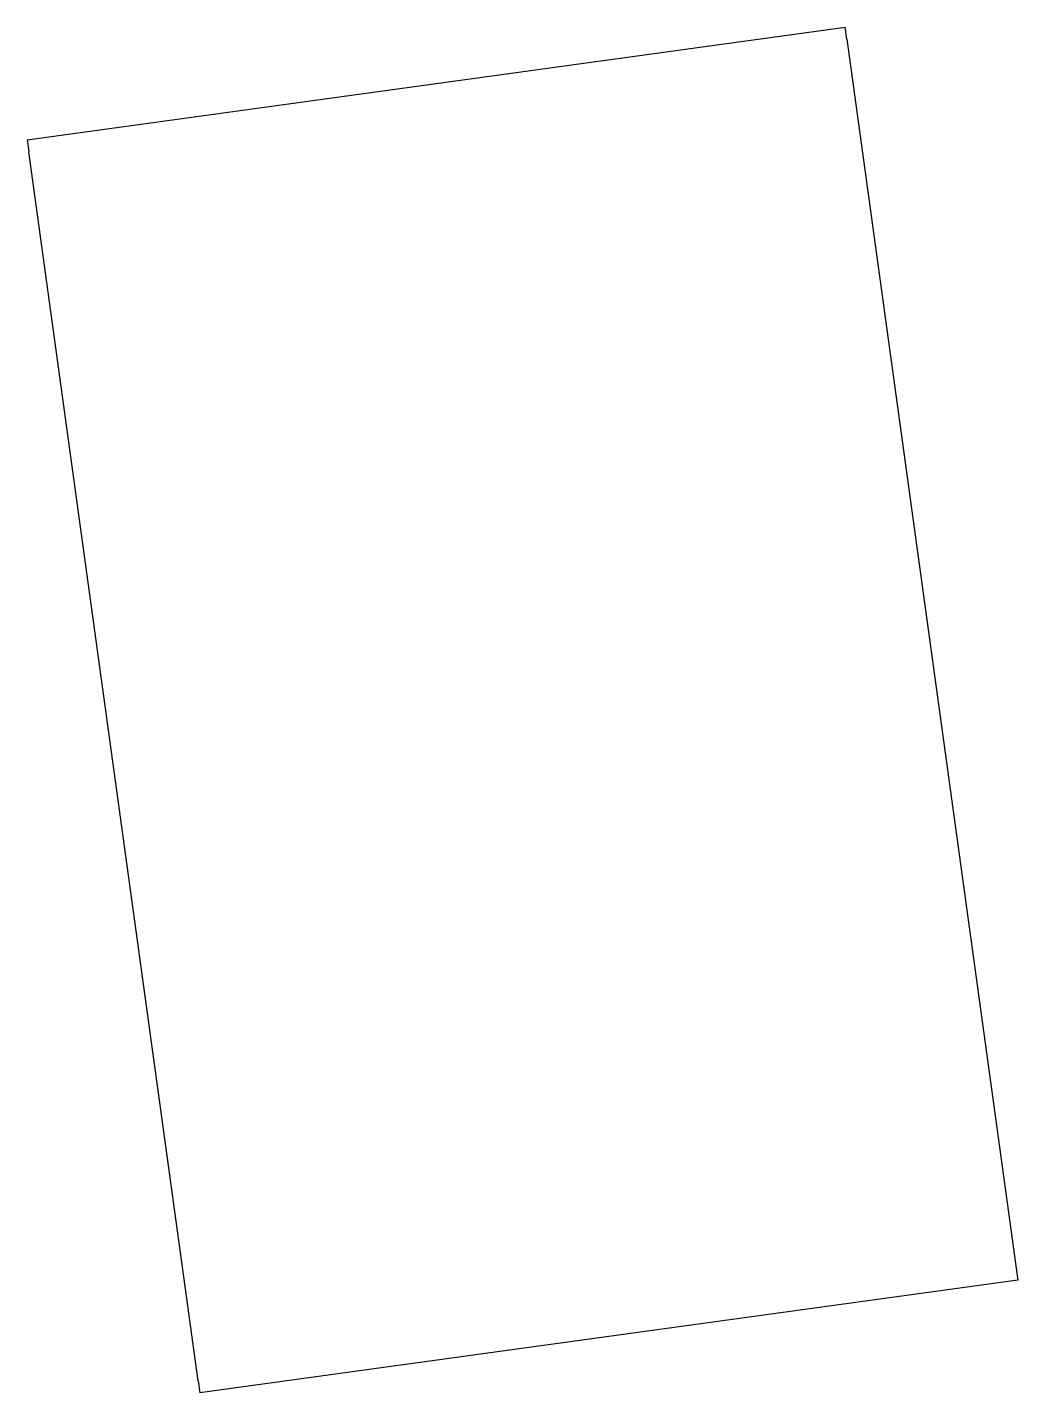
# Model space of a CAD drawing. Header units: millimetres. Extents: x 150976 to 163279, y -11413 to 12882.
# Drawn here: x 159301 to 161278, y 10156 to 12882 of the extents above.
import ezdxf

# ---------------------------------------------------------------- set-up
doc = ezdxf.new("R2010")
doc.units = ezdxf.units.MM
doc.header["$LTSCALE"] = 700
doc.layers.add('3', color=3, linetype='Continuous')

msp = doc.modelspace()

# ---------------------------------------------------------------- linework, layer by layer
at = {"layer": '3'}
for p, q in [((159300.8, 12656.9), (160933.3, 12881.8)), ((160936.6, 12858), (160933.3, 12881.8)), ((160936.6, 12858), (161274.6, 10405.2)), ((159300.8, 12656.9), (159304, 12633.1)), ((159642, 10180.3), (159304, 12633.1)), ((161274.6, 10405.2), (161277.8, 10381.4)), ((161277.8, 10381.4), (159645.3, 10156.5)), ((159642, 10180.3), (159645.3, 10156.5))]:
    msp.add_line(p, q, dxfattribs=at)

doc.saveas('drawing.dxf')
